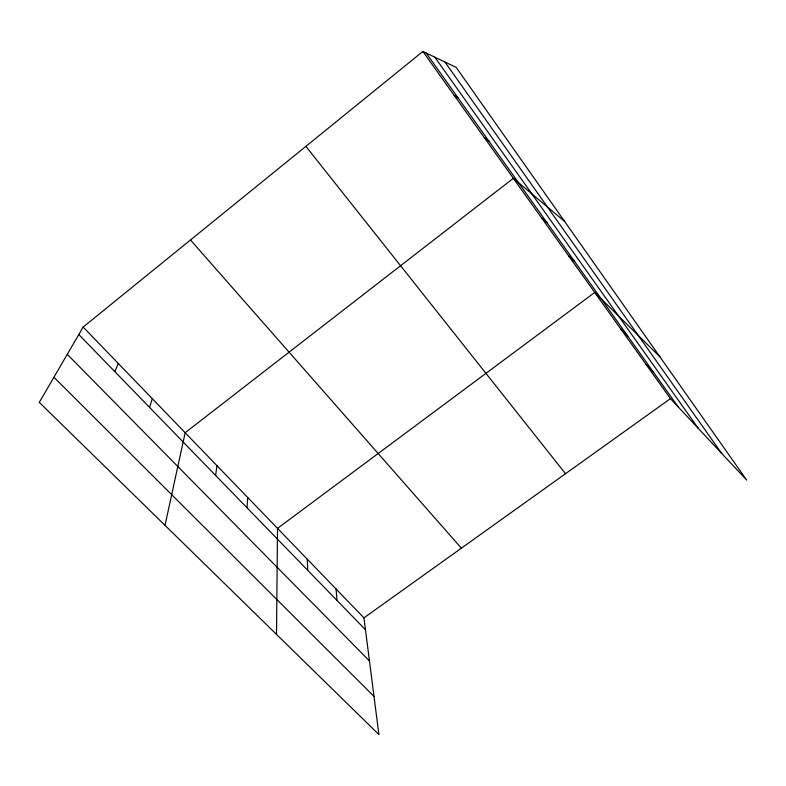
<?xml version="1.0" encoding="UTF-8"?>
<svg xmlns="http://www.w3.org/2000/svg" width="786" height="786" viewBox="0 0 786 786"><rect width="100%" height="100%" fill="white"/><g stroke="black" fill="none" stroke-linecap="round" stroke-linejoin="round"><path stroke-width="1.18" d="M276.505 634.4L277.517 528.369L594.727 292.451L659.916 356.834M247.02 507.776L247.718 497.509M215.619 475.432L216.956 465.646M165.021 525.353L185.162 432.722L513.346 178.314L564.643 221.475M149.566 407.394L152.307 398.689M114.805 371.601L118.322 363.486M83.149 327.055L39.3 402.383L378.891 734.546L363.938 617.884L83.149 327.055L422.868 51.454L456.204 67.419L746.7 480.118L670.458 398.64L422.868 51.454M363.938 617.884L670.458 398.64M454.131 95.283L458.041 97.818M484.264 137.54L488.784 140.979M541.407 217.673L546.997 222.723M568.524 255.696L574.595 261.463M53.929 377.251L373.998 696.396M67.272 354.339L369.459 660.947M620.822 329.049L627.759 336.113M78.806 334.522L365.461 629.763M646.053 364.419L653.382 372.083M190.487 239.976L461.382 548.186M305.892 146.353L565.527 473.693M426.13 53.016L678.141 406.853M434.835 57.182L698.41 428.517M444.974 62.045L721.587 453.286M336.035 588.989L337.056 600.504M307.247 559.16L307.719 570.292"/></g></svg>
